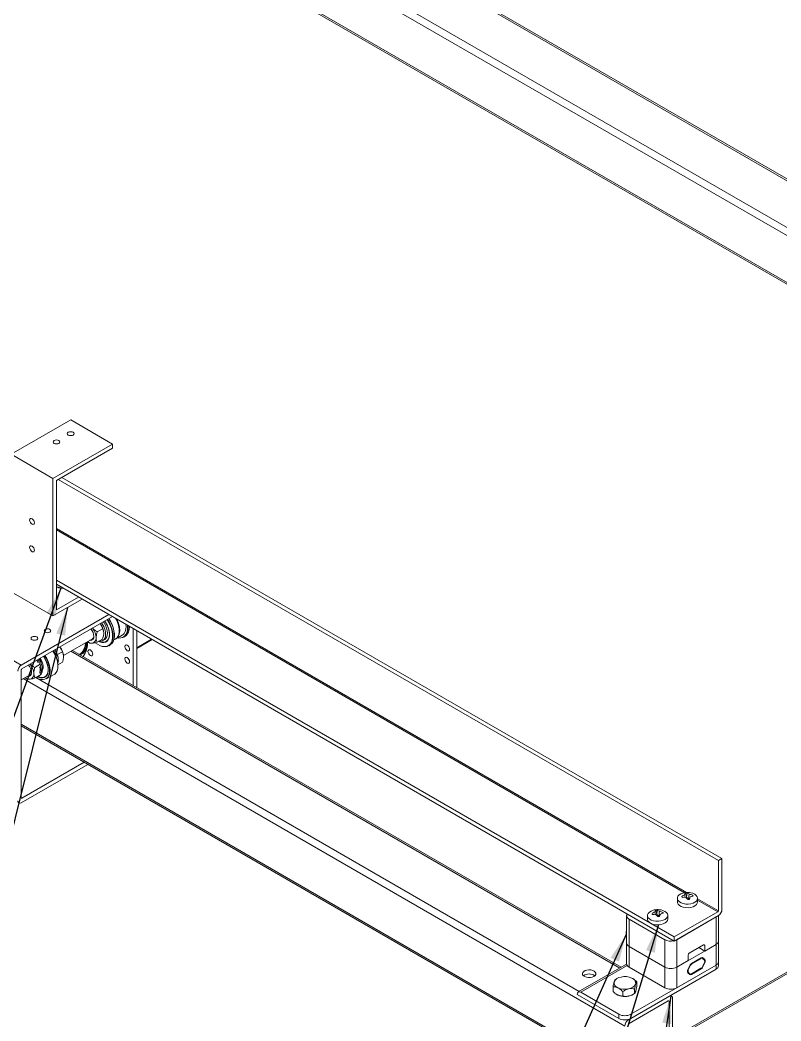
# Model space of a CAD drawing. Header units: millimetres. Extents: x 15 to 589, y 5 to 415.
# Drawn here: x 213.8 to 304.1, y 156.9 to 275.7 of the extents above; entities that cross this region are included whole.
import ezdxf

# ---------------------------------------------------------------- set-up
doc = ezdxf.new("R2010")
doc.units = ezdxf.units.MM
doc.dimstyles.new('SLDDIMSTYLE0', dxfattribs={"dimtxt": 0.18, "dimasz": 3.302, "dimexe": 0, "dimexo": 0.0625, "dimgap": 0, "dimtad": 0, "dimtih": 1, "dimtoh": 1, "dimdec": 0, "dimrnd": 1e-09, "dimzin": 0, "dimdsep": 46, "dimtxsty": 'Standard', "dimsah": 1, "dimcen": 0.09, "dimadec": 0, "dimazin": 0, "dimtfac": 3.302, "dimtdec": 0, "dimtofl": 0, "dimtmove": 0, "dimatfit": 3, "dimfxl": 1, "dimfrac": 2, "dimtolj": 1, "dimtzin": 0, "dimarcsym": 0})

msp = doc.modelspace()

# ---------------------------------------------------------------- linework, layer by layer
at = {"color": 8, "linetype": 'Continuous', "lineweight": 15}
for p, q in [((386.21, 209.66), (232.98, 298.12)), ((380.56, 206.4), (227.32, 294.86)), ((228.17, 295.34), (381.4, 206.89)), ((222.51, 292.08), (375.75, 203.62)), ((218.13, 215.33), (292.94, 172.14)), ((218.13, 215.17), (292.7, 172.11)), ((386.81, 209.81), (291.27, 154.65)), ((225.6, 203.68), (225.61, 203.59)), ((229.43, 202.19), (227.67, 201.18)), ((210.56, 201.08), (213.96, 199.12)), ((215.96, 199.4), (215.79, 199.69)), ((285.01, 163.16), (219.85, 200.78)), ((285.61, 156.28), (214.19, 197.52)), ((215.67, 197.64), (280.2, 160.39)), ((216.08, 197.88), (215.95, 197.77)), ((213.96, 192.1), (285.61, 150.73)), ((213.96, 183.36), (214.03, 183.32)), ((294.24, 171.39), (296.71, 169.96)), ((294.24, 171.23), (296.64, 169.84)), ((295.09, 165.84), (294.95, 165.92)), ((294.64, 164.27), (294.57, 164.31)), ((294.71, 164.39), (295.1, 164.16)), ((294.88, 164.37), (294.83, 164.4)), ((280.38, 160.29), (285.88, 163.46)), ((293.12, 163.06), (293.16, 163.04)), ((293.33, 163.39), (293.29, 163.41)), ((293.49, 163.68), (293.55, 163.65)), ((294.66, 163.06), (294.59, 163.1)), ((294.84, 163.34), (294.88, 163.32)), ((295.1, 163.77), (295.06, 163.79)), ((293.15, 162.65), (293.05, 162.71)), ((293.11, 162.6), (293.3, 162.49)), ((293.46, 162.46), (293.54, 162.41)), ((290.85, 159.22), (290.77, 159.26)), ((285.98, 157.05), (286.04, 157.02))]:
    msp.add_line(p, q, dxfattribs=at)
at = {"color": 7, "linetype": 'Continuous', "lineweight": 15}
for p, q in [((386.39, 209.76), (233.16, 298.22)), ((222.46, 291.91), (375.57, 203.52)), ((219.82, 228.23), (212.75, 224.15)), ((224.77, 225.37), (219.82, 228.23)), ((224.77, 225.37), (217.7, 221.29)), ((218.13, 221.05), (224.77, 224.88)), ((224.77, 224.88), (224.77, 225.37)), ((217.7, 221.29), (212.75, 224.15)), ((217.7, 221.29), (217.7, 204.96)), ((218.13, 205.69), (218.13, 221.05)), ((218.34, 221.17), (296.71, 175.92)), ((218.76, 221.41), (297.14, 176.17)), ((218.13, 209.21), (291.48, 166.86)), ((386.64, 209.91), (291.27, 154.85)), ((218.13, 208.72), (291.48, 166.37)), ((218.13, 208.42), (218.39, 208.36)), ((218.39, 208.31), (218.13, 208.4)), ((218.39, 208.36), (218.73, 208.27)), ((217.7, 204.96), (212.75, 207.82)), ((217.7, 204.96), (221.17, 206.96)), ((220.74, 207.2), (218.13, 205.69)), ((224.35, 205.12), (213.96, 199.12)), ((224.77, 204.88), (214.03, 198.67)), ((223.61, 203.43), (222.98, 203.07)), ((227.25, 196.71), (227.25, 203.45)), ((227.67, 196.47), (227.67, 203.2)), ((218.97, 200.28), (222.41, 202.26)), ((223.61, 202.21), (222.98, 201.84)), ((223.64, 202.05), (223.86, 202.18)), ((224.94, 202.11), (225.12, 202.21)), ((225.18, 202.25), (225.93, 202.68)), ((226.11, 202.43), (226.26, 202.52)), ((227.67, 201.1), (229.49, 202.15)), ((285.19, 163.26), (220.02, 200.88)), ((220.04, 200.87), (220.03, 200.89)), ((221.75, 201.44), (221.8, 201.71)), ((221.92, 201.84), (222.06, 201.76)), ((224.01, 201.92), (224.04, 201.93)), ((224.34, 201.41), (224.5, 201.5)), ((216.05, 199.84), (216.08, 199.81)), ((218.19, 200.33), (218.15, 200.35)), ((218.18, 200.28), (218.19, 200.33)), ((218.83, 200.69), (218.19, 200.33)), ((220.91, 200.37), (221.05, 200.45)), ((221.01, 200.37), (220.96, 200.34)), ((213.96, 198.55), (213.96, 183.36)), ((216.2, 199.22), (215.56, 198.85)), ((216.18, 199.26), (216.2, 199.22)), ((216.2, 199.22), (216.21, 199.19)), ((218.84, 199.46), (218.31, 199.15)), ((213.96, 197.38), (215.01, 197.99)), ((214.52, 197.57), (214.64, 197.5)), ((214.63, 197.51), (214.7, 197.47)), ((216.24, 197.97), (215.6, 197.6)), ((215.95, 197.75), (216.1, 197.83)), ((216.25, 198.01), (216.24, 197.97)), ((216.74, 197.72), (216.77, 197.74)), ((216.92, 197.48), (217.86, 198.02)), ((213.96, 191.9), (285.74, 150.46)), ((213.96, 182.79), (221.84, 187.34)), ((214.03, 183.32), (221.42, 187.59)), ((296.71, 175.92), (297.14, 176.17)), ((296.71, 169.96), (296.71, 175.92)), ((297.14, 176.17), (297.14, 170.12)), ((291.84, 171.45), (291.84, 171.02)), ((292.78, 171.54), (292.69, 171.87)), ((292.92, 171.56), (292.81, 172.04)), ((292.89, 171.48), (292.92, 171.56)), ((292.92, 171.56), (292.94, 171.56)), ((292.94, 171.56), (293, 172.06)), ((292.94, 171.56), (293.17, 171.39)), ((293.17, 171.39), (293.26, 171.94)), ((293.17, 171.39), (293.29, 171.37)), ((293.63, 171.69), (293.66, 171.81)), ((294.24, 171.02), (294.24, 171.45)), ((289.39, 169.52), (289.27, 170)), ((289.4, 169.52), (289.46, 170.02)), ((285.81, 169.39), (285.81, 166.12)), ((286.11, 168.98), (290.35, 166.53)), ((286.11, 168.98), (286.11, 165.71)), ((288.3, 169.41), (288.3, 168.98)), ((289.24, 169.5), (289.16, 169.83)), ((289.35, 169.44), (289.39, 169.52)), ((289.39, 169.52), (289.4, 169.52)), ((289.4, 169.52), (289.64, 169.34)), ((289.64, 169.34), (289.73, 169.9)), ((289.64, 169.34), (289.75, 169.33)), ((290.1, 169.65), (290.13, 169.77)), ((290.7, 168.98), (290.7, 169.41)), ((291.48, 166.86), (296.64, 169.84)), ((296.71, 169.39), (291.48, 166.37)), ((291.76, 166.53), (296.43, 169.23)), ((296.43, 165.96), (296.43, 169.23)), ((296.72, 166.37), (296.72, 169.4)), ((290.35, 163.27), (290.35, 166.53)), ((291.48, 166.37), (291.48, 166.86)), ((291.76, 166.53), (291.76, 163.27)), ((296.72, 163.92), (296.72, 166.37)), ((285.81, 166.12), (285.81, 163.67)), ((286.11, 165.71), (290.35, 163.27)), ((286.11, 165.71), (286.11, 163.27)), ((296.43, 165.96), (291.76, 163.27)), ((294.95, 165.92), (293.25, 164.94)), ((294.38, 165.59), (295.09, 165.18)), ((295.09, 165.18), (296.43, 165.96)), ((295.09, 165.18), (295.09, 165.84)), ((296.43, 163.51), (296.43, 165.96)), ((291.76, 163.27), (293.11, 164.04)), ((293.11, 164.69), (293.11, 164.04)), ((294.66, 164.36), (293.54, 163.72)), ((293.55, 163.65), (294.64, 164.27)), ((294.84, 164.29), (294.69, 164.38)), ((294.87, 164.27), (295.03, 164.12)), ((295.1, 164.16), (294.88, 164.37)), ((285.82, 163.63), (280.08, 160.32)), ((290.35, 160.82), (286.11, 163.27)), ((286.32, 157.67), (296.43, 163.51)), ((286.32, 157.18), (296.43, 163.02)), ((290.35, 160.82), (290.35, 163.27)), ((296.43, 163.51), (291.76, 160.82)), ((291.76, 163.27), (291.76, 160.82)), ((293.31, 163.46), (293.1, 163.01)), ((293.16, 163.04), (293.33, 163.39)), ((294.64, 163.13), (293.53, 162.49)), ((293.54, 162.41), (294.66, 163.06)), ((295.03, 163.73), (294.87, 163.39)), ((294.88, 163.32), (295.1, 163.77)), ((296.43, 163.02), (296.43, 163.51)), ((296.72, 163.43), (296.72, 163.92)), ((284.6, 161.87), (284.45, 161.78)), ((284.69, 161.93), (284.6, 161.87)), ((293.1, 162.61), (293.31, 162.41)), ((293.13, 162.59), (293.33, 162.47)), ((293.3, 162.49), (293.15, 162.65)), ((284.21, 160.39), (284.21, 160.93)), ((286.77, 160.14), (286.77, 160.68)), ((286.83, 160.24), (286.9, 160.45)), ((286.9, 160.45), (286.96, 160.67)), ((287.02, 161), (286.96, 160.67)), ((287.02, 161), (287.02, 161.54)), ((279.96, 160.04), (284.91, 157.18)), ((280.38, 160.29), (284.91, 157.67)), ((284.5, 160.13), (284.79, 159.99)), ((284.79, 159.99), (285.08, 159.86)), ((285.37, 159.84), (285.37, 160.38)), ((285.72, 159.8), (286.07, 159.87)), ((290.85, 159.8), (286.04, 157.02)), ((286.07, 159.87), (286.42, 159.95)), ((290.77, 159.26), (286.11, 156.57)), ((286.77, 160.14), (286.42, 159.95)), ((286.57, 160.02), (286.63, 160.05)), ((291.02, 159.9), (291.2, 160)), ((291.15, 159.83), (291.02, 159.9)), ((291.2, 160), (291.23, 160.02)), ((291.27, 154), (291.27, 159.55)), ((290.85, 153.83), (290.85, 159.22)), ((284.91, 157.18), (284.91, 157.67)), ((286.32, 157.67), (286.32, 157.18))]:
    msp.add_line(p, q, dxfattribs=at)
at = {"color": 7, "linetype": 'Continuous', "lineweight": 15, "flags": 128}
for points in [[(218.41, 225.45), (218.5, 225.53), (218.53, 225.62), (218.5, 225.71), (218.41, 225.78), (218.28, 225.83), (218.13, 225.85), (217.97, 225.83), (217.84, 225.78), (217.76, 225.71), (217.73, 225.62), (217.76, 225.53), (217.84, 225.45), (217.97, 225.4), (218.13, 225.39), (218.28, 225.4), (218.41, 225.45)], [(220.11, 226.43), (220.19, 226.51), (220.22, 226.6), (220.19, 226.69), (220.11, 226.76), (219.98, 226.81), (219.82, 226.83), (219.67, 226.81), (219.54, 226.76), (219.45, 226.69), (219.42, 226.6), (219.45, 226.51), (219.54, 226.43), (219.67, 226.38), (219.82, 226.37), (219.98, 226.38), (220.11, 226.43)], [(215.51, 216.02), (215.49, 216.16), (215.43, 216.3), (215.34, 216.43), (215.23, 216.51), (215.12, 216.55), (215.03, 216.53), (214.97, 216.46), (214.95, 216.35), (214.97, 216.21), (215.03, 216.07), (215.12, 215.95), (215.23, 215.86), (215.34, 215.82), (215.43, 215.84), (215.49, 215.91), (215.51, 216.02)], [(215.51, 212.76), (215.49, 212.89), (215.43, 213.04), (215.34, 213.16), (215.23, 213.25), (215.12, 213.29), (215.03, 213.27), (214.97, 213.2), (214.95, 213.08), (214.97, 212.95), (215.03, 212.81), (215.12, 212.68), (215.23, 212.59), (215.34, 212.56), (215.43, 212.57), (215.49, 212.64), (215.51, 212.76)], [(218.93, 208.25), (218.68, 208.26), (218.39, 208.31)], [(222.74, 201.77), (222.99, 201.6), (223.28, 201.44), (223.57, 201.35), (223.85, 201.32), (224.1, 201.35), (224.32, 201.45), (224.5, 201.61), (224.65, 201.82), (224.75, 202.09), (224.8, 202.39), (224.8, 202.73), (224.75, 203.1), (224.65, 203.48), (224.5, 203.86), (224.32, 204.23), (224.14, 204.51)], [(224.19, 204.54), (224.37, 204.26), (224.56, 203.88), (224.7, 203.49), (224.8, 203.11), (224.85, 202.74), (224.85, 202.39), (224.8, 202.08), (224.7, 201.81), (224.56, 201.59), (224.37, 201.43), (224.34, 201.41)], [(224.5, 201.5), (224.52, 201.52), (224.71, 201.68), (224.86, 201.9), (224.96, 202.17), (225.01, 202.48), (225.01, 202.83), (224.96, 203.2), (224.86, 203.58), (224.71, 203.97), (224.52, 204.35), (224.33, 204.66)], [(225.12, 202.21), (225.28, 202.34), (225.43, 202.53), (225.52, 202.77), (225.57, 203.06), (225.57, 203.38), (225.52, 203.73), (225.43, 204.09), (225.28, 204.45), (225.17, 204.66)], [(216.78, 203.37), (216.7, 203.29), (216.67, 203.2), (216.7, 203.12), (216.78, 203.04), (216.91, 202.99), (217.07, 202.97), (217.22, 202.99), (217.35, 203.04), (217.44, 203.12), (217.47, 203.2), (217.44, 203.29), (217.35, 203.37), (217.22, 203.42), (217.07, 203.44), (216.91, 203.42), (216.78, 203.37)], [(223.88, 204.36), (223.96, 204.24), (224.14, 203.92), (224.28, 203.59), (224.38, 203.25), (224.43, 202.93), (224.43, 202.62), (224.38, 202.36), (224.28, 202.13), (224.14, 201.96), (223.96, 201.85), (223.75, 201.8), (223.51, 201.81), (223.26, 201.88), (223.14, 201.94)], [(223.86, 204.35), (224.01, 204.11), (224.18, 203.78), (224.3, 203.44), (224.38, 203.11), (224.41, 202.79), (224.38, 202.5), (224.3, 202.25), (224.18, 202.06), (224.01, 201.92), (223.81, 201.84), (223.58, 201.83), (223.32, 201.89), (223.17, 201.95)], [(223.22, 201.98), (223.37, 201.97), (223.57, 202.01), (223.74, 202.12), (223.86, 202.29), (223.94, 202.52), (223.97, 202.78), (223.94, 203.08), (223.86, 203.39), (223.74, 203.71)], [(223.74, 203.71), (223.57, 204.01), (223.48, 204.13)], [(223.96, 203.84), (223.79, 204.14), (223.71, 204.26)], [(223.86, 202.18), (223.96, 202.25), (224.09, 202.42), (224.17, 202.65), (224.19, 202.91), (224.17, 203.21), (224.09, 203.52), (223.96, 203.84)], [(225.61, 203.59), (225.64, 203.25), (225.61, 202.95), (225.54, 202.68), (225.42, 202.46), (225.25, 202.29), (225.18, 202.25)], [(225.38, 202.36), (225.5, 202.34), (225.76, 202.35), (225.99, 202.42), (226.19, 202.55), (226.36, 202.74), (226.48, 202.98), (226.55, 203.27), (226.57, 203.53)], [(225.93, 202.68), (226, 202.73), (226.17, 202.89), (226.29, 203.11), (226.36, 203.38), (226.39, 203.69), (226.37, 203.96)], [(215.23, 202.47), (215.14, 202.39), (215.11, 202.31), (215.14, 202.22), (215.23, 202.14), (215.36, 202.09), (215.51, 202.08), (215.66, 202.09), (215.79, 202.14), (215.88, 202.22), (215.91, 202.31), (215.88, 202.39), (215.79, 202.47), (215.66, 202.52), (215.51, 202.54), (215.36, 202.52), (215.23, 202.47)], [(222.57, 202.52), (222.55, 202.32), (222.47, 202.17), (222.35, 202.08), (222.19, 202.05), (222.08, 202.07)], [(221.52, 201.37), (221.59, 201.75), (221.6, 201.79)], [(221.69, 201.85), (221.68, 201.74), (221.61, 201.36)], [(222.16, 200.26), (222.27, 200.23), (222.36, 200.24), (222.42, 200.31), (222.44, 200.43), (222.42, 200.56), (222.36, 200.71), (222.27, 200.83), (222.16, 200.92), (222.05, 200.95), (221.96, 200.94), (221.9, 200.87), (221.87, 200.75), (221.9, 200.62), (221.96, 200.47), (222.05, 200.35), (222.16, 200.26)], [(226.54, 200.84), (226.43, 200.92), (226.34, 201.05), (226.28, 201.19), (226.26, 201.33), (226.28, 201.44), (226.34, 201.51), (226.43, 201.53), (226.54, 201.49), (226.65, 201.4), (226.74, 201.28), (226.8, 201.14), (226.82, 201), (226.8, 200.89), (226.74, 200.82), (226.65, 200.8), (226.54, 200.84)], [(216.45, 198.58), (216.46, 198.59), (216.53, 198.77), (216.54, 198.99), (216.5, 199.23), (216.42, 199.48), (216.29, 199.73), (216.16, 199.91)], [(216.18, 199.92), (216.31, 199.74), (216.44, 199.49), (216.53, 199.23), (216.57, 198.97), (216.56, 198.75), (216.49, 198.56), (216.38, 198.44), (216.34, 198.41)], [(216.59, 200.15), (216.62, 200.12), (216.81, 199.8), (216.96, 199.46), (217.07, 199.12), (217.13, 198.79), (217.13, 198.48), (217.09, 198.21), (217, 197.98), (216.86, 197.8), (216.68, 197.69), (216.46, 197.64), (216.22, 197.65)], [(216.61, 200.17), (216.7, 200.03), (216.88, 199.71), (217.02, 199.37), (217.11, 199.04), (217.16, 198.71), (217.16, 198.41), (217.11, 198.15), (217.01, 197.93), (216.86, 197.76), (216.68, 197.65), (216.47, 197.6), (216.23, 197.61)], [(216.28, 197.41), (216.54, 197.4), (216.77, 197.45), (216.97, 197.56), (217.13, 197.74), (217.24, 197.97), (217.31, 198.25), (217.32, 198.57), (217.28, 198.91), (217.19, 199.27), (217.05, 199.64), (216.87, 199.99), (216.72, 200.23)], [(216.77, 200.26), (216.78, 200.24), (216.98, 199.91), (217.15, 199.55), (217.27, 199.19), (217.35, 198.84), (217.38, 198.5), (217.35, 198.19), (217.28, 197.92), (217.16, 197.7), (217, 197.53), (216.92, 197.48)], [(217.86, 198.02), (217.94, 198.07), (218.1, 198.24), (218.22, 198.46), (218.29, 198.73), (218.31, 199.04), (218.28, 199.38), (218.21, 199.73), (218.08, 200.09), (217.92, 200.44), (217.71, 200.78), (217.7, 200.8)], [(226.54, 199.37), (226.43, 199.45), (226.34, 199.58), (226.28, 199.72), (226.26, 199.86), (226.28, 199.97), (226.34, 200.04), (226.43, 200.06), (226.54, 200.02), (226.65, 199.93), (226.74, 199.81), (226.8, 199.67), (226.82, 199.53), (226.8, 199.42), (226.74, 199.35), (226.65, 199.33), (226.54, 199.37)], [(214.82, 199.13), (214.83, 199.13), (214.98, 198.91), (215.09, 198.68), (215.16, 198.44), (215.18, 198.21), (215.14, 198.02), (215.05, 197.88), (214.92, 197.8), (214.76, 197.79), (214.68, 197.8)], [(216.23, 197.61), (215.97, 197.69), (215.86, 197.75)], [(216.22, 197.65), (215.96, 197.73), (215.89, 197.77)], [(292.64, 172.1), (292.51, 172.07), (292.26, 171.97), (292.05, 171.84), (291.91, 171.69), (291.84, 171.52), (291.85, 171.35), (291.93, 171.18), (292.08, 171.03), (292.29, 170.91), (292.55, 170.81), (292.83, 170.76), (293.13, 170.76), (293.43, 170.79), (293.7, 170.87), (293.93, 170.98), (294.1, 171.12), (294.2, 171.29), (294.24, 171.46), (294.19, 171.63), (294.08, 171.79), (293.9, 171.93), (293.66, 172.04), (293.44, 172.1)], [(289.1, 170.06), (288.97, 170.03), (288.72, 169.93), (288.52, 169.8), (288.38, 169.65), (288.31, 169.48), (288.31, 169.31), (288.39, 169.14), (288.54, 168.99), (288.75, 168.86), (289.01, 168.77), (289.3, 168.72), (289.6, 168.72), (289.89, 168.75), (290.16, 168.83), (290.39, 168.94), (290.56, 169.08), (290.67, 169.25), (290.7, 169.42), (290.66, 169.59), (290.54, 169.75), (290.36, 169.89), (290.13, 170), (289.9, 170.06)], [(291.84, 171.02), (291.85, 170.92), (291.93, 170.76), (292.08, 170.6), (292.29, 170.48), (292.55, 170.39), (292.83, 170.34), (293.13, 170.33), (293.43, 170.37), (293.7, 170.44), (293.93, 170.56), (294.1, 170.7), (294.2, 170.86), (294.24, 171.02)], [(288.3, 168.98), (288.31, 168.88), (288.39, 168.71), (288.54, 168.56), (288.75, 168.44), (289.01, 168.35), (289.3, 168.3), (289.6, 168.29), (289.89, 168.33), (290.16, 168.4), (290.39, 168.52), (290.56, 168.66), (290.67, 168.82), (290.7, 168.98)], [(281.94, 162.16), (282.08, 162.27), (282.16, 162.4), (282.17, 162.54), (282.1, 162.67), (281.98, 162.79), (281.8, 162.88), (281.58, 162.94), (281.34, 162.95), (281.11, 162.93), (280.9, 162.86), (280.73, 162.76), (280.62, 162.64), (280.57, 162.51), (280.6, 162.37), (280.69, 162.24), (280.85, 162.14), (281.05, 162.07), (281.28, 162.03), (281.52, 162.04), (281.74, 162.08), (281.94, 162.16)], [(286.91, 160.51), (286.9, 160.41), (286.85, 160.31)], [(284.79, 159.95), (284.58, 160.08), (284.53, 160.12)]]:
    msp.add_lwpolyline(points, dxfattribs=at)
at = {"color": 8, "linetype": 'Continuous', "lineweight": 15, "flags": 128}
msp.add_lwpolyline([(226.57, 203.53), (226.57, 203.6), (226.56, 203.85)], dxfattribs=at)
at = {"color": 7, "linetype": 'Continuous', "lineweight": 15}
for centre, radius, start, end in [((218.9, 210.6), 2.34, 265.7247, 270.1346), ((221.4, 202.55), 3.61, 1.7816, 35.1963), ((222.65, 203.19), 2.93, 0.8449, 29.409), ((222.28, 203.06), 3.38, 10.6319, 26.798), ((221.14, 202.45), 1.44, 2.7866, 41.2641), ((220.85, 202.28), 1.99, 2.6104, 38.3312), ((221.77, 202.81), 1.99, 2.6104, 38.3312), ((225.25, 203.53), 1.39, 307.9355, 11.7525), ((225.46, 203.58), 1.33, 307.1912, 5.9774), ((222.27, 202.28), 0.572, 280.5469, 9.2517), ((222.2, 202.57), 0.376, 304.2869, 0.8902), ((223.53, 202.67), 0.897, 304.3633, 1.4187), ((216.98, 200.05), 2, 3.2107, 38.248), ((220.08, 201.69), 1.56, 302.0784, 347.7132), ((220.22, 201.78), 1.56, 302.0784, 347.7132), ((219.22, 201.68), 2.59, 323.7153, 5.2952), ((222.36, 202.59), 0.877, 230.6968, 271.2685), ((215.14, 198.95), 3.17, 1.6825, 35.8299), ((214.45, 198.35), 0.922, 122.6057, 177.3943), ((214.11, 198.54), 0.154, 122.6048, 177.3962), ((213.42, 198), 2.02, 4.1744, 38.123), ((216.18, 198.53), 0.985, 306.7596, 3.7466), ((214.96, 198.33), 0.878, 231.5885, 273.3867), ((214.8, 198.3), 0.38, 304.7427, 359.6599), ((214.86, 198.03), 0.596, 285.1832, 11.3201), ((216.65, 199.1), 1.73, 236.5659, 257.4365), ((213.79, 182.99), 0.262, 170.786, 309.2035), ((214, 183.36), 0.0437, 170.7846, 309.2032), ((293.59, 170.16), 1.93, 117.5949, 129.0821), ((261.83, 160.5), 32.51, 19.8606, 20.0629), ((292.57, 168.81), 2.75, 84.8159, 93.2075), ((293.04, 170.14), 2, 96.9019, 101.5522), ((293.34, 171.57), 0.709, 138.3092, 155.128), ((293.04, 170.14), 2, 78.4478, 96.9019), ((293.15, 169.99), 2.08, 94.3026, 99.5018), ((290.37, 168.62), 3.81, 44.6118, 50.0524), ((292.67, 171.04), 1.08, 56.5284, 72.2352), ((293.54, 168.26), 3.07, 95.143, 98.6613), ((292.84, 169.85), 2.13, 67.1239, 78.48), ((317.55, 161.99), 26.02, 158.2897, 158.9774), ((294.12, 169.69), 2.06, 101.6733, 111.0389), ((292.38, 171.28), 1.39, 17.5936, 22.3299), ((289.5, 168.1), 2, 96.9019, 101.5522), ((289.8, 169.53), 0.709, 138.3085, 155.129), ((289.5, 168.1), 2, 78.4478, 96.9019), ((289.62, 167.95), 2.08, 94.3015, 99.5025), ((289.13, 169), 1.08, 56.5282, 72.2358), ((296.56, 169.97), 0.154, 302.6049, 357.3946), ((296.22, 170.17), 0.922, 302.6059, 357.3941), ((286.26, 169.38), 0.43, 150.0055, 249.7487), ((290.05, 168.12), 1.93, 117.5949, 129.0821), ((258.76, 158.63), 32.02, 19.8596, 20.0651), ((289.03, 166.76), 2.75, 84.8157, 93.2076), ((286.83, 166.58), 3.81, 44.6112, 50.0527), ((290.01, 166.22), 3.07, 95.1433, 98.6613), ((289.3, 167.81), 2.13, 67.1239, 78.48), ((314.02, 159.94), 26.03, 158.29, 158.9774), ((290.58, 167.65), 2.06, 101.6731, 111.0392), ((288.84, 169.24), 1.39, 17.5916, 22.3308), ((286.83, 167.26), 1.08, 160.295, 199.705), ((291.06, 167.91), 1.55, 242.7018, 283.5579), ((296.22, 166.42), 0.503, 294.3762, 354.3044), ((286.32, 166.17), 0.503, 185.6934, 245.6267), ((295, 165.85), 0.0873, 350.7857, 129.205), ((293.42, 164.68), 0.307, 122.6049, 177.3946), ((294.75, 164.13), 0.186, 53.0877, 127.5574), ((294.77, 164.22), 0.186, 53.0859, 127.5592), ((294.73, 163.92), 0.359, 326.5634, 33.4366), ((294.8, 163.97), 0.359, 326.563, 33.437), ((286.32, 163.72), 0.503, 185.6934, 245.6267), ((291.06, 164.63), 1.54, 242.6101, 297.3899), ((293.4, 162.81), 0.359, 146.5633, 213.4367), ((293.48, 162.84), 0.371, 147.3552, 210.469), ((293.86, 163.21), 0.599, 122.339, 155.5908), ((293.88, 163.14), 0.599, 122.3392, 155.5903), ((294.32, 163.64), 0.599, 302.3388, 335.5904), ((294.34, 163.56), 0.599, 302.3392, 335.5906), ((296.22, 163.97), 0.503, 294.3762, 354.3044), ((296.22, 163.48), 0.503, 294.3762, 354.3044), ((281.37, 161.35), 1.12, 52.8742, 127.1256), ((285.26, 161.07), 1.03, 95.7988, 154.4626), ((285.61, 160.07), 2.08, 66.512, 102.6073), ((286.26, 161.36), 0.639, 352.146, 74.0801), ((293.42, 162.63), 0.182, 228.7756, 308.1785), ((293.42, 162.56), 0.186, 233.0877, 307.5574), ((284.96, 161.43), 0.639, 172.1448, 254.0813), ((285.62, 162.72), 2.08, 246.5121, 282.6076), ((285.97, 161.72), 1.03, 275.7973, 334.4631), ((291.06, 162.18), 1.54, 242.6101, 297.3899), ((280.21, 160.08), 0.262, 50.7961, 189.2137), ((285.61, 161.8), 2.02, 245.9687, 295.6777), ((285.61, 162.05), 2.26, 256.3446, 272.7753), ((285.87, 161.24), 1.4, 293.1623, 299.9207), ((290.8, 159.23), 0.0437, 350.7862, 129.2031), ((291.01, 159.59), 0.262, 350.786, 129.2033), ((285.61, 159.04), 1.54, 242.6102, 297.3899), ((285.61, 158.55), 1.54, 242.6102, 297.3899), ((286.53, 156.24), 0.922, 122.6057, 177.3943)]:
    msp.add_arc(centre, radius, start, end, dxfattribs=at)
at = {"color": 8, "linetype": 'Continuous', "lineweight": 15}
for centre, radius, start, end in [((222.29, 203.07), 3.3, 8.9454, 28.2117), ((220.02, 201.7), 1.54, 302.7637, 347.7315), ((220.37, 201.69), 1.47, 295.789, 341.3063)]:
    msp.add_arc(centre, radius, start, end, dxfattribs=at)
at = {"color": 7, "linetype": 'Continuous', "lineweight": 15}
for points, knots in [([(218.88, 208.28), (218.87, 208.28), (218.82, 208.27), (218.76, 208.27), (218.73, 208.27)], [0, 0, 0, 0, 0.35096, 1, 1, 1, 1]), ([(222.98, 203.07), (222.88, 203.13), (222.69, 203.25), (222.5, 203.41), (222.42, 203.5), (222.41, 203.51)], [0, 0, 0, 0, 0.46524, 0.946384, 1, 1, 1, 1]), ([(223.32, 204.04), (223.39, 203.95), (223.52, 203.76), (223.58, 203.55), (223.61, 203.43)], [0, 0, 0, 0, 0.4658648, 1, 1, 1, 1]), ([(223.61, 203.43), (223.63, 203.4), (223.7, 203.26), (223.75, 203.08), (223.76, 202.91), (223.76, 202.9)], [0, 0, 0, 0, 0.212264, 0.940587, 1, 1, 1, 1]), ([(222.84, 202.37), (222.84, 202.38), (222.84, 202.55), (222.89, 202.79), (222.96, 203.02), (222.98, 203.07)], [0, 0, 0, 0, 0.059413, 0.787736, 1, 1, 1, 1]), ([(222.98, 201.84), (222.95, 201.9), (222.87, 202.04), (222.85, 202.24), (222.84, 202.37)], [0, 0, 0, 0, 0.372646, 1, 1, 1, 1]), ([(223.76, 202.9), (223.74, 202.76), (223.72, 202.54), (223.64, 202.3), (223.61, 202.21)], [0, 0, 0, 0, 0.627354, 1, 1, 1, 1]), ([(218.2, 200.46), (218.15, 200.59), (218.08, 200.77), (217.98, 200.9), (217.95, 200.94)], [0, 0, 0, 0, 0.752762, 1, 1, 1, 1]), ([(218.54, 201.28), (218.6, 201.2), (218.73, 201.01), (218.79, 200.81), (218.83, 200.69)], [0, 0, 0, 0, 0.4509237, 1, 1, 1, 1]), ([(222.06, 201.76), (222.09, 201.74), (222.15, 201.72), (222.27, 201.71), (222.36, 201.72), (222.38, 201.72)], [0, 0, 0, 0, 0.432384, 0.879552, 1, 1, 1, 1]), ([(222.38, 201.72), (222.47, 201.73), (222.64, 201.75), (222.87, 201.81), (222.98, 201.84)], [0, 0, 0, 0, 0.503997, 1, 1, 1, 1]), ([(216.08, 197.85), (216.17, 197.9), (216.35, 198.02), (216.48, 198.42), (216.46, 198.93), (216.31, 199.45), (216.12, 199.73), (216.04, 199.85)], [0, 0, 0, 0, 0.178101, 0.397844, 0.616108, 0.834372, 1, 1, 1, 1]), ([(218.27, 199.32), (218.3, 199.38), (218.36, 199.52), (218.36, 199.79), (218.33, 200.06), (218.28, 200.22), (218.26, 200.29)], [0, 0, 0, 0, 0.214758, 0.540324, 0.814053, 1, 1, 1, 1]), ([(218.83, 200.69), (218.86, 200.63), (218.93, 200.5), (218.97, 200.3), (218.97, 200.18), (218.98, 200.16)], [0, 0, 0, 0, 0.432382, 0.879549, 1, 1, 1, 1]), ([(218.98, 200.16), (218.97, 200.04), (218.96, 199.82), (218.88, 199.58), (218.84, 199.46)], [0, 0, 0, 0, 0.503998, 1, 1, 1, 1]), ([(215.56, 198.85), (215.51, 198.88), (215.32, 198.99), (215.15, 199.14), (215.03, 199.25)], [0, 0, 0, 0, 0.246529, 1, 1, 1, 1]), ([(215.44, 198.14), (215.44, 198.26), (215.45, 198.49), (215.53, 198.73), (215.56, 198.85)], [0, 0, 0, 0, 0.503997, 1, 1, 1, 1]), ([(214.7, 197.47), (214.73, 197.46), (214.79, 197.44), (214.91, 197.44), (214.99, 197.45), (215.01, 197.45)], [0, 0, 0, 0, 0.432383, 0.879551, 1, 1, 1, 1]), ([(215.01, 197.45), (215.1, 197.47), (215.27, 197.5), (215.49, 197.57), (215.6, 197.6)], [0, 0, 0, 0, 0.503999, 1, 1, 1, 1]), ([(215.6, 197.6), (215.57, 197.67), (215.49, 197.8), (215.45, 198), (215.44, 198.12), (215.44, 198.14)], [0, 0, 0, 0, 0.432383, 0.87955, 1, 1, 1, 1]), ([(215.95, 197.77), (215.93, 197.75), (215.89, 197.71), (215.83, 197.71), (215.8, 197.71)], [0, 0, 0, 0, 0.438263, 1, 1, 1, 1]), ([(284.45, 161.78), (284.44, 161.76), (284.4, 161.72), (284.36, 161.62), (284.34, 161.54), (284.33, 161.52)], [0, 0, 0, 0, 0.432382, 0.879546, 1, 1, 1, 1]), ([(287.02, 161.54), (286.95, 161.6), (286.77, 161.78), (286.56, 161.9), (286.44, 161.98)], [0, 0, 0, 0, 0.371088, 1, 1, 1, 1]), ([(284.33, 161.52), (284.31, 161.43), (284.27, 161.27), (284.23, 161.04), (284.21, 160.93)], [0, 0, 0, 0, 0.503997, 1, 1, 1, 1]), ([(284.21, 160.93), (284.25, 160.93), (284.42, 160.93), (284.63, 160.89), (284.78, 160.82), (284.79, 160.82)], [0, 0, 0, 0, 0.2405852, 0.9527633, 1, 1, 1, 1]), ([(284.79, 160.82), (284.92, 160.74), (285.12, 160.62), (285.3, 160.44), (285.37, 160.38)], [0, 0, 0, 0, 0.628912, 1, 1, 1, 1]), ([(285.37, 160.38), (285.46, 160.44), (285.66, 160.56), (285.9, 160.65), (286.04, 160.69), (286.07, 160.69)], [0, 0, 0, 0, 0.432386, 0.879551, 1, 1, 1, 1]), ([(286.07, 160.69), (286.19, 160.71), (286.44, 160.75), (286.66, 160.7), (286.77, 160.68)], [0, 0, 0, 0, 0.503995, 1, 1, 1, 1]), ([(286.77, 160.68), (286.79, 160.78), (286.82, 160.98), (286.87, 161.17), (286.89, 161.26), (286.9, 161.27)], [0, 0, 0, 0, 0.432382, 0.879555, 1, 1, 1, 1]), ([(286.9, 161.27), (286.92, 161.34), (286.96, 161.47), (287, 161.51), (287.02, 161.54)], [0, 0, 0, 0, 0.503997, 1, 1, 1, 1]), ([(284.5, 160.13), (284.45, 160.17), (284.35, 160.25), (284.25, 160.35), (284.21, 160.39)], [0, 0, 0, 0, 0.535032, 1, 1, 1, 1]), ([(285.37, 159.84), (285.3, 159.84), (285.21, 159.84), (285.11, 159.85), (285.08, 159.86)], [0, 0, 0, 0, 0.717763, 1, 1, 1, 1]), ([(285.72, 159.8), (285.72, 159.8), (285.59, 159.8), (285.48, 159.82), (285.37, 159.84)], [0, 0, 0, 0, 0.038991, 1, 1, 1, 1]), ([(286.83, 160.24), (286.83, 160.24), (286.81, 160.19), (286.79, 160.17), (286.77, 160.14)], [0, 0, 0, 0, 0.039003, 1, 1, 1, 1])]:
    msp.add_open_spline(points, degree=3, knots=knots, dxfattribs=at)
at = {"color": 8, "linetype": 'Continuous', "lineweight": 15}
for points, knots in [([(217.77, 200.83), (217.81, 200.78), (217.96, 200.59), (218.1, 200.24), (218.13, 199.99), (218.14, 199.91)], [0, 0, 0, 0, 0.189104, 0.753041, 1, 1, 1, 1]), ([(218.18, 200.38), (218.14, 200.51), (218.07, 200.71), (217.95, 200.87), (217.91, 200.92)], [0, 0, 0, 0, 0.683302, 1, 1, 1, 1]), ([(215.91, 199.76), (215.99, 199.64), (216.11, 199.49), (216.16, 199.3), (216.17, 199.25)], [0, 0, 0, 0, 0.732827, 1, 1, 1, 1]), ([(218.27, 199.4), (218.3, 199.5), (218.35, 199.74), (218.31, 200.08), (218.22, 200.28), (218.21, 200.31)], [0, 0, 0, 0, 0.366499, 0.917776, 1, 1, 1, 1]), ([(216.1, 198.16), (216.13, 198.22), (216.21, 198.4), (216.2, 198.7), (216.14, 198.9), (216.12, 198.94)], [0, 0, 0, 0, 0.309517, 0.882514, 1, 1, 1, 1]), ([(216.19, 199.18), (216.23, 199.08), (216.33, 198.79), (216.34, 198.34), (216.24, 198.1), (216.18, 197.98)], [0, 0, 0, 0, 0.237083, 0.630799, 1, 1, 1, 1])]:
    msp.add_open_spline(points, degree=3, knots=knots, dxfattribs=at)

# ---------------------------------------------------------------- leaders
at = {"color": 7, "linetype": 'Continuous', "lineweight": 0}
for points in [[(218.65, 208.26), (167.24, 68.4)], [(219.44, 205.96), (185.17, 68.56)], [(289.6, 168.29), (259.35, 68.49)], [(285.76, 167.16), (241.5, 68.28)], [(291.08, 159.86), (277.22, 68.64)]]:
    msp.add_leader(points, dimstyle='SLDDIMSTYLE0', dxfattribs=at)

doc.saveas('drawing.dxf')
